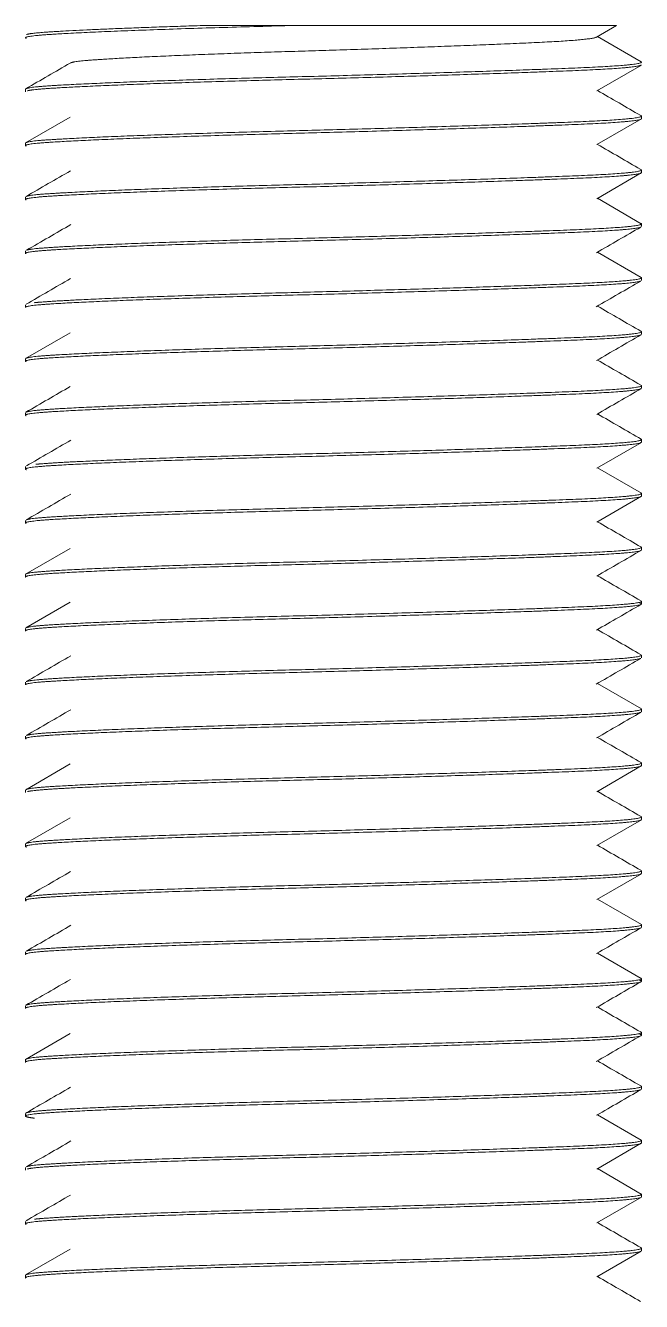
# Model space of a CAD drawing. Header units: millimetres. Extents: x 113490 to 142599, y -20467 to 115.
# Drawn here: x 135389.26 to 135401.26, y -6141.03 to -6116.18 of the extents above; entities that cross this region are included whole.
import ezdxf

# ---------------------------------------------------------------- set-up
doc = ezdxf.new("R2010")
doc.units = ezdxf.units.MM
doc.layers.add('DV1_0', color=7, linetype='Continuous')

msp = doc.modelspace()

# ---------------------------------------------------------------- linework, layer by layer
at = {"layer": 'DV1_0', "color": 7, "linetype": 'Continuous', "lineweight": 15}
for p, q in [((135392.715, -6116.18), (135394.48, -6116.18)), ((135400.772, -6116.18), (135394.48, -6116.18)), ((135400.386, -6116.404), (135400.771, -6116.181)), ((135401.256, -6116.888), (135400.403, -6116.394)), ((135400.391, -6117.451), (135401.258, -6116.949)), ((135389.26, -6117.421), (135389.26, -6117.471)), ((135390.129, -6117.963), (135389.262, -6118.465)), ((135401.26, -6117.996), (135401.26, -6117.946)), ((135400.392, -6118.5), (135401.259, -6117.998)), ((135389.26, -6118.471), (135389.26, -6118.521)), ((135400.389, -6119.552), (135401.256, -6119.051)), ((135401.26, -6119.046), (135401.26, -6118.996)), ((135389.26, -6119.521), (135389.26, -6119.571)), ((135401.257, -6120.039), (135400.402, -6119.544)), ((135401.26, -6120.096), (135401.26, -6120.046)), ((135389.26, -6120.571), (135389.26, -6120.621)), ((135401.257, -6121.089), (135400.403, -6120.595)), ((135401.26, -6121.146), (135401.26, -6121.096)), ((135389.26, -6121.621), (135389.26, -6121.671)), ((135390.129, -6122.164), (135389.262, -6122.665)), ((135401.26, -6122.196), (135401.26, -6122.146)), ((135389.26, -6122.671), (135389.26, -6122.721)), ((135401.26, -6123.246), (135401.26, -6123.196)), ((135389.26, -6123.721), (135389.26, -6123.771)), ((135400.391, -6124.8), (135401.258, -6124.299)), ((135401.26, -6124.296), (135401.26, -6124.246)), ((135389.26, -6124.771), (135389.26, -6124.821)), ((135401.258, -6125.29), (135400.402, -6124.794)), ((135400.392, -6125.85), (135401.258, -6125.349)), ((135401.26, -6125.346), (135401.26, -6125.296)), ((135389.26, -6125.821), (135389.26, -6125.871)), ((135390.13, -6126.363), (135389.263, -6126.864)), ((135401.26, -6126.396), (135401.26, -6126.346)), ((135389.26, -6126.871), (135389.26, -6126.921)), ((135390.131, -6127.412), (135389.264, -6127.913)), ((135401.26, -6127.446), (135401.26, -6127.396)), ((135389.26, -6127.921), (135389.26, -6127.971)), ((135401.26, -6128.496), (135401.26, -6128.446)), ((135389.26, -6128.971), (135389.26, -6129.021)), ((135401.258, -6129.49), (135400.402, -6128.995)), ((135401.26, -6129.546), (135401.26, -6129.496)), ((135389.26, -6130.021), (135389.26, -6130.071)), ((135390.131, -6130.562), (135389.264, -6131.063)), ((135400.389, -6131.102), (135401.256, -6130.601)), ((135401.26, -6130.596), (135401.26, -6130.546)), ((135389.26, -6131.071), (135389.26, -6131.121)), ((135390.13, -6131.613), (135389.263, -6132.114)), ((135401.26, -6131.646), (135401.26, -6131.596)), ((135400.392, -6132.15), (135401.259, -6131.648)), ((135389.26, -6132.121), (135389.26, -6132.171)), ((135400.391, -6133.2), (135401.258, -6132.699)), ((135401.26, -6132.696), (135401.26, -6132.646)), ((135389.26, -6133.171), (135389.26, -6133.221)), ((135401.258, -6133.69), (135400.402, -6133.194)), ((135401.26, -6133.746), (135401.26, -6133.696)), ((135389.26, -6134.221), (135389.26, -6134.271)), ((135401.256, -6134.738), (135400.403, -6134.244)), ((135401.26, -6134.796), (135401.26, -6134.746)), ((135389.26, -6135.271), (135389.26, -6135.321)), ((135390.129, -6135.813), (135389.262, -6136.315)), ((135401.26, -6135.846), (135401.26, -6135.796)), ((135389.26, -6136.321), (135389.26, -6136.371)), ((135401.26, -6136.896), (135401.26, -6136.846)), ((135389.26, -6137.371), (135389.26, -6137.421)), ((135401.257, -6137.889), (135400.403, -6137.395)), ((135400.39, -6138.452), (135401.257, -6137.95)), ((135401.26, -6137.946), (135401.26, -6137.896)), ((135389.26, -6138.421), (135389.26, -6138.471)), ((135401.257, -6138.939), (135400.402, -6138.444)), ((135400.392, -6139.5), (135401.259, -6138.998)), ((135401.26, -6138.996), (135401.26, -6138.946)), ((135389.26, -6139.471), (135389.26, -6139.521)), ((135390.129, -6140.014), (135389.262, -6140.515)), ((135400.39, -6140.551), (135401.257, -6140.05)), ((135401.26, -6140.046), (135401.26, -6139.996)), ((135389.26, -6140.521), (135389.26, -6140.571))]:
    msp.add_line(p, q, dxfattribs=at)
for points, weights, knots in [([(135389.272, -6116.43), (135389.184, -6116.39), (135389.718, -6116.355), (135391.045, -6116.267), (135394.48, -6116.18)], [0.934054680659, 0.941367301959, 1, 0.866025403784, 1], [0.993465271, 0.993465271, 0.993465271, 0.995454545, 0.995454545, 1, 1, 1]), ([(135389.28, -6116.355), (135389.357, -6116.328), (135389.718, -6116.305), (135390.609, -6116.246), (135392.715, -6116.18)], [0.943539393352, 0.959567449469, 1, 0.90591222949, 0.943976505854], [0.995551337, 0.995551337, 0.995551337, 0.996888464, 0.996888464, 1, 1, 1]), ([(135390.135, -6116.91), (135390.184, -6116.88), (135390.518, -6116.855), (135391.653, -6116.767), (135394.592, -6116.68), (135397.531, -6116.592), (135399.335, -6116.505), (135400.291, -6116.458), (135400.385, -6116.405)], [0.94124261157, 0.956492467926, 1, 0.866025403784, 1, 0.866025403784, 1, 0.924204716373, 0.934170840989], [0.98129043, 0.98129043, 0.98129043, 0.9827477, 0.9827477, 0.98723513, 0.98723513, 0.99172257, 0.99172257, 0.9942613, 0.9942613, 0.9942613]), ([(135389.268, -6117.41), (135389.321, -6117.381), (135389.718, -6117.355), (135391.045, -6117.267), (135394.48, -6117.18), (135397.914, -6117.092), (135400.022, -6117.005), (135401.408, -6116.947), (135401.245, -6116.882)], [0.940761018319, 0.955795124554, 1, 0.866025403784, 1, 0.866025403784, 1, 0.907682754736, 0.942590729982], [0.96884289, 0.96884289, 0.96884289, 0.97030477, 0.97030477, 0.97473539, 0.97473539, 0.979166, 0.979166, 0.98221899, 0.98221899, 0.98221899]), ([(135389.296, -6117.451), (135389.389, -6117.426), (135389.718, -6117.405), (135391.045, -6117.317), (135394.48, -6117.23), (135397.914, -6117.142), (135400.022, -6117.055), (135401.184, -6117.006), (135401.256, -6116.951)], [0.946469933917, 0.963037085539, 1, 0.866025403784, 1, 0.866025403784, 1, 0.921425778153, 0.935016914714], [0.96692775, 0.96692775, 0.96692775, 0.96818182, 0.96818182, 0.97272727, 0.97272727, 0.97727273, 0.97727273, 0.97993857, 0.97993857, 0.97993857]), ([(135389.264, -6118.463), (135389.301, -6118.432), (135389.718, -6118.405), (135391.045, -6118.317), (135394.48, -6118.23), (135397.914, -6118.142), (135400.022, -6118.055), (135401.404, -6117.997), (135401.246, -6117.932)], [0.939349105633, 0.953615094139, 1, 0.866025403784, 1, 0.866025403784, 1, 0.907909508112, 0.942420012767], [0.9421871, 0.9421871, 0.9421871, 0.94372108, 0.94372108, 0.9481517, 0.9481517, 0.95258231, 0.95258231, 0.95562779, 0.95562779, 0.95562779]), ([(135389.274, -6118.531), (135389.178, -6118.49), (135389.718, -6118.455), (135391.045, -6118.367), (135394.48, -6118.28), (135397.914, -6118.192), (135400.022, -6118.105), (135401.196, -6118.056), (135401.257, -6118)], [0.933910759492, 0.940768889885, 1, 0.866025403784, 1, 0.866025403784, 1, 0.92065327699, 0.935293065308], [0.93889951, 0.93889951, 0.93889951, 0.94090909, 0.94090909, 0.94545455, 0.94545455, 0.95, 0.95, 0.95269205, 0.95269205, 0.95269205]), ([(135389.267, -6119.578), (135389.203, -6119.539), (135389.718, -6119.505), (135391.045, -6119.417), (135394.48, -6119.33), (135397.914, -6119.242), (135400.022, -6119.155), (135401.173, -6119.107), (135401.255, -6119.052)], [0.93460906882, 0.943353703163, 1, 0.866025403784, 1, 0.866025403784, 1, 0.92211291563, 0.934786252161], [0.91171448, 0.91171448, 0.91171448, 0.91363636, 0.91363636, 0.91818182, 0.91818182, 0.92272727, 0.92272727, 0.92536981, 0.92536981, 0.92536981]), ([(135389.271, -6119.509), (135389.331, -6119.48), (135389.718, -6119.455), (135391.045, -6119.367), (135394.48, -6119.28), (135397.914, -6119.192), (135400.022, -6119.105), (135401.328, -6119.05), (135401.257, -6118.989)], [0.941454400146, 0.956792663151, 1, 0.866025403784, 1, 0.866025403784, 1, 0.912547273733, 0.939265137228], [0.9157085, 0.9157085, 0.9157085, 0.91713739, 0.91713739, 0.921568, 0.921568, 0.92599862, 0.92599862, 0.92889073, 0.92889073, 0.92889073]), ([(135389.263, -6120.624), (135389.225, -6120.587), (135389.718, -6120.555), (135391.045, -6120.467), (135394.48, -6120.38), (135397.914, -6120.292), (135400.022, -6120.205), (135401.128, -6120.159), (135401.247, -6120.106)], [0.935417002949, 0.945703550235, 1, 0.866025403784, 1, 0.866025403784, 1, 0.924933182187, 0.933987194677], [0.88452148, 0.88452148, 0.88452148, 0.88636364, 0.88636364, 0.89090909, 0.89090909, 0.89545455, 0.89545455, 0.89800139, 0.89800139, 0.89800139]), ([(135389.28, -6120.555), (135389.357, -6120.528), (135389.718, -6120.505), (135391.045, -6120.417), (135394.48, -6120.33), (135397.914, -6120.242), (135400.022, -6120.155), (135401.331, -6120.1), (135401.257, -6120.038)], [0.943575641735, 0.959613130463, 1, 0.866025403784, 1, 0.866025403784, 1, 0.91235582169, 0.939382666225], [0.88921808, 0.88921808, 0.88921808, 0.89055369, 0.89055369, 0.89498431, 0.89498431, 0.89941493, 0.89941493, 0.90231337, 0.90231337, 0.90231337]), ([(135389.262, -6121.674), (135389.229, -6121.637), (135389.718, -6121.605), (135391.045, -6121.517), (135394.48, -6121.43), (135397.914, -6121.342), (135400.022, -6121.255), (135401.108, -6121.21), (135401.243, -6121.158)], [0.935577878444, 0.946121258119, 1, 0.866025403784, 1, 0.866025403784, 1, 0.92618059583, 0.933709515685], [0.85726293, 0.85726293, 0.85726293, 0.85909091, 0.85909091, 0.86363636, 0.86363636, 0.86818182, 0.86818182, 0.87068634, 0.87068634, 0.87068634]), ([(135389.436, -6121.578), (135389.545, -6121.566), (135389.718, -6121.555), (135391.045, -6121.467), (135394.48, -6121.38), (135397.914, -6121.292), (135400.022, -6121.205), (135401.395, -6121.148), (135401.248, -6121.083)], [0.966249640815, 0.980198004008, 1, 0.866025403784, 1, 0.866025403784, 1, 0.908463633632, 0.94200928437], [0.86331514, 0.86331514, 0.86331514, 0.86397, 0.86397, 0.86840062, 0.86840062, 0.87283123, 0.87283123, 0.87585839, 0.87585839, 0.87585839]), ([(135389.264, -6122.664), (135389.3, -6122.632), (135389.718, -6122.605), (135391.045, -6122.517), (135394.48, -6122.43), (135397.914, -6122.342), (135400.022, -6122.255), (135401.414, -6122.197), (135401.244, -6122.131)], [0.93930895393, 0.953549715117, 1, 0.866025403784, 1, 0.866025403784, 1, 0.907274261859, 0.94290214831], [0.83585017, 0.83585017, 0.83585017, 0.83738631, 0.83738631, 0.84181693, 0.84181693, 0.84624754, 0.84624754, 0.84931403, 0.84931403, 0.84931403]), ([(135389.266, -6122.727), (135389.208, -6122.688), (135389.718, -6122.655), (135391.045, -6122.567), (135394.48, -6122.48), (135397.914, -6122.392), (135400.022, -6122.305), (135401.123, -6122.259), (135401.246, -6122.206)], [0.934768545125, 0.943857940206, 1, 0.866025403784, 1, 0.866025403784, 1, 0.925238167009, 0.933915013142], [0.82991341, 0.82991341, 0.82991341, 0.83181818, 0.83181818, 0.83636364, 0.83636364, 0.84090909, 0.84090909, 0.84344559, 0.84344559, 0.84344559]), ([(135389.268, -6123.711), (135389.321, -6123.681), (135389.718, -6123.655), (135391.045, -6123.567), (135394.48, -6123.48), (135397.914, -6123.392), (135400.022, -6123.305), (135401.345, -6123.25), (135401.255, -6123.187)], [0.940729560589, 0.955748829838, 1, 0.866025403784, 1, 0.866025403784, 1, 0.911503475613, 0.939919187572], [0.80933921, 0.80933921, 0.80933921, 0.81080262, 0.81080262, 0.81523323, 0.81523323, 0.81966385, 0.81966385, 0.82259048, 0.82259048, 0.82259048]), ([(135389.274, -6123.781), (135389.178, -6123.74), (135389.718, -6123.705), (135391.045, -6123.617), (135394.48, -6123.53), (135397.914, -6123.442), (135400.022, -6123.355), (135401.159, -6123.307), (135401.253, -6123.253)], [0.93390975756, 0.940764562018, 1, 0.866025403784, 1, 0.866025403784, 1, 0.922984539313, 0.934513942389], [0.80253573, 0.80253573, 0.80253573, 0.80454545, 0.80454545, 0.80909091, 0.80909091, 0.81363636, 0.81363636, 0.81624932, 0.81624932, 0.81624932]), ([(135389.278, -6124.833), (135389.168, -6124.791), (135389.718, -6124.755), (135391.045, -6124.667), (135394.48, -6124.58), (135397.914, -6124.492), (135400.022, -6124.405), (135401.19, -6124.356), (135401.257, -6124.3)], [0.933700019724, 0.939798095358, 1, 0.866025403784, 1, 0.866025403784, 1, 0.921036867031, 0.935153714064], [0.77523021, 0.77523021, 0.77523021, 0.77727273, 0.77727273, 0.78181818, 0.78181818, 0.78636364, 0.78636364, 0.78904268, 0.78904268, 0.78904268]), ([(135389.461, -6124.726), (135389.564, -6124.715), (135389.718, -6124.705), (135391.045, -6124.617), (135394.48, -6124.53), (135397.914, -6124.442), (135400.022, -6124.355), (135401.321, -6124.301), (135401.258, -6124.239)], [0.969334210237, 0.982338959679, 1, 0.866025403784, 1, 0.866025403784, 1, 0.912970810943, 0.939009023645], [0.78363486, 0.78363486, 0.78363486, 0.78421893, 0.78421893, 0.78864954, 0.78864954, 0.79308016, 0.79308016, 0.79595826, 0.79595826, 0.79595826]), ([(135389.273, -6125.88), (135389.184, -6125.84), (135389.718, -6125.805), (135391.045, -6125.717), (135394.48, -6125.63), (135397.914, -6125.542), (135400.022, -6125.455), (135401.194, -6125.406), (135401.257, -6125.35)], [0.934051770002, 0.941355624956, 1, 0.866025403784, 1, 0.866025403784, 1, 0.920807291095, 0.935236586971], [0.74801033, 0.74801033, 0.74801033, 0.75, 0.75, 0.75454545, 0.75454545, 0.75909091, 0.75909091, 0.76177774, 0.76177774, 0.76177774]), ([(135389.276, -6125.807), (135389.345, -6125.779), (135389.718, -6125.755), (135391.045, -6125.667), (135394.48, -6125.58), (135397.914, -6125.492), (135400.022, -6125.405), (135401.379, -6125.348), (135401.25, -6125.284)], [0.942580918485, 0.958329672037, 1, 0.866025403784, 1, 0.866025403784, 1, 0.909439909267, 0.941307954393], [0.75625717, 0.75625717, 0.75625717, 0.75763523, 0.75763523, 0.76206585, 0.76206585, 0.76649646, 0.76649646, 0.76949134, 0.76949134, 0.76949134]), ([(135389.266, -6126.927), (135389.21, -6126.888), (135389.718, -6126.855), (135391.045, -6126.767), (135394.48, -6126.68), (135397.914, -6126.592), (135400.022, -6126.505), (135401.16, -6126.457), (135401.253, -6126.403)], [0.934839138405, 0.944073807042, 1, 0.866025403784, 1, 0.866025403784, 1, 0.922874719936, 0.934547002887], [0.72082982, 0.72082982, 0.72082982, 0.72272727, 0.72272727, 0.72727273, 0.72727273, 0.73181818, 0.73181818, 0.73443487, 0.73443487, 0.73443487]), ([(135389.264, -6126.863), (135389.303, -6126.832), (135389.718, -6126.805), (135391.045, -6126.717), (135394.48, -6126.63), (135397.914, -6126.542), (135400.022, -6126.455), (135401.418, -6126.397), (135401.243, -6126.331)], [0.939523839461, 0.953897229977, 1, 0.866025403784, 1, 0.866025403784, 1, 0.907043390267, 0.943080358976], [0.7295269, 0.7295269, 0.7295269, 0.73105154, 0.73105154, 0.73548216, 0.73548216, 0.73991277, 0.73991277, 0.7429869, 0.7429869, 0.7429869]), ([(135389.266, -6127.912), (135389.312, -6127.881), (135389.718, -6127.855), (135391.045, -6127.767), (135394.48, -6127.68), (135397.914, -6127.592), (135400.022, -6127.505), (135401.365, -6127.449), (135401.252, -6127.386)], [0.940098088368, 0.954798727138, 1, 0.866025403784, 1, 0.866025403784, 1, 0.910256466836, 0.940743215714], [0.70297302, 0.70297302, 0.70297302, 0.70446785, 0.70446785, 0.70889846, 0.70889846, 0.71332908, 0.71332908, 0.71629695, 0.71629695, 0.71629695]), ([(135389.262, -6127.974), (135389.229, -6127.937), (135389.718, -6127.905), (135391.045, -6127.817), (135394.48, -6127.73), (135397.914, -6127.642), (135400.022, -6127.555), (135401.497, -6127.493), (135401.221, -6127.425)], [0.93554962901, 0.946048878214, 1, 0.866025403784, 1, 0.866025403784, 1, 0.90228664106, 0.947106281435], [0.69362411, 0.69362411, 0.69362411, 0.69545455, 0.69545455, 0.7, 0.7, 0.70454545, 0.70454545, 0.70786065, 0.70786065, 0.70786065]), ([(135389.263, -6129.024), (135389.226, -6128.987), (135389.718, -6128.955), (135391.045, -6128.867), (135394.48, -6128.78), (135397.914, -6128.692), (135400.022, -6128.605), (135401.109, -6128.559), (135401.243, -6128.507)], [0.935451846914, 0.945795179535, 1, 0.866025403784, 1, 0.866025403784, 1, 0.926121506688, 0.933721620936], [0.66634277, 0.66634277, 0.66634277, 0.66818182, 0.66818182, 0.67272727, 0.67272727, 0.67727273, 0.67727273, 0.67977926, 0.67977926, 0.67977926]), ([(135389.277, -6128.957), (135389.348, -6128.929), (135389.718, -6128.905), (135391.045, -6128.817), (135394.48, -6128.73), (135397.914, -6128.642), (135400.022, -6128.555), (135401.316, -6128.501), (135401.258, -6128.44)], [0.94284236783, 0.958673231164, 1, 0.866025403784, 1, 0.866025403784, 1, 0.913243912617, 0.938846718795], [0.67651746, 0.67651746, 0.67651746, 0.67788416, 0.67788416, 0.68231477, 0.68231477, 0.68674539, 0.68674539, 0.68961446, 0.68961446, 0.68961446]), ([(135389.268, -6130.078), (135389.199, -6130.039), (135389.718, -6130.005), (135391.045, -6129.917), (135394.48, -6129.83), (135397.914, -6129.742), (135400.022, -6129.655), (135401.131, -6129.609), (135401.248, -6129.556)], [0.934477912325, 0.942919794707, 1, 0.866025403784, 1, 0.866025403784, 1, 0.924715038916, 0.934040526761], [0.63897249, 0.63897249, 0.63897249, 0.64090909, 0.64090909, 0.64545455, 0.64545455, 0.65, 0.65, 0.65255425, 0.65255425, 0.65255425]), ([(135389.278, -6130.006), (135389.353, -6129.979), (135389.718, -6129.955), (135391.045, -6129.867), (135394.48, -6129.78), (135397.914, -6129.692), (135400.022, -6129.605), (135401.361, -6129.549), (135401.253, -6129.486)], [0.943212962527, 0.959152478095, 1, 0.866025403784, 1, 0.866025403784, 1, 0.910499596591, 0.940578911079], [0.64994961, 0.64994961, 0.64994961, 0.65130046, 0.65130046, 0.65573108, 0.65573108, 0.66016169, 0.66016169, 0.66312152, 0.66312152, 0.66312152]), ([(135389.266, -6131.062), (135389.311, -6131.031), (135389.718, -6131.005), (135391.045, -6130.917), (135394.48, -6130.83), (135397.914, -6130.742), (135400.022, -6130.655), (135401.416, -6130.597), (135401.243, -6130.531)], [0.940035433601, 0.954702188343, 1, 0.866025403784, 1, 0.866025403784, 1, 0.907200758722, 0.942958712987], [0.62321875, 0.62321875, 0.62321875, 0.62471677, 0.62471677, 0.62914739, 0.62914739, 0.633578, 0.633578, 0.63664693, 0.63664693, 0.63664693]), ([(135389.298, -6131.1), (135389.393, -6131.076), (135389.718, -6131.055), (135391.045, -6130.967), (135394.48, -6130.88), (135397.914, -6130.792), (135400.022, -6130.705), (135401.168, -6130.657), (135401.254, -6130.602)], [0.946888185543, 0.963500095347, 1, 0.866025403784, 1, 0.866025403784, 1, 0.92237549491, 0.934701830661], [0.612398, 0.612398, 0.612398, 0.61363636, 0.61363636, 0.61818182, 0.61818182, 0.62272727, 0.62272727, 0.6253609, 0.6253609, 0.6253609]), ([(135389.265, -6132.113), (135389.305, -6132.082), (135389.718, -6132.055), (135391.045, -6131.967), (135394.48, -6131.88), (135397.914, -6131.792), (135400.022, -6131.705), (135401.387, -6131.648), (135401.249, -6131.584)], [0.939621812094, 0.954053767343, 1, 0.866025403784, 1, 0.866025403784, 1, 0.908901691805, 0.941691075612], [0.59661361, 0.59661361, 0.59661361, 0.59813308, 0.59813308, 0.60256369, 0.60256369, 0.60699431, 0.60699431, 0.61000698, 0.61000698, 0.61000698]), ([(135389.277, -6132.182), (135389.171, -6132.141), (135389.718, -6132.105), (135391.045, -6132.017), (135394.48, -6131.93), (135397.914, -6131.842), (135400.022, -6131.755), (135401.194, -6131.706), (135401.257, -6131.65)], [0.933746043408, 0.940021593866, 1, 0.866025403784, 1, 0.866025403784, 1, 0.920771055643, 0.935249811122], [0.5843287, 0.5843287, 0.5843287, 0.58636364, 0.58636364, 0.59090909, 0.59090909, 0.59545455, 0.59545455, 0.5981426, 0.5981426, 0.5981426]), ([(135389.271, -6133.23), (135389.19, -6133.189), (135389.718, -6133.155), (135391.045, -6133.067), (135394.48, -6132.98), (135397.914, -6132.892), (135400.022, -6132.805), (135401.189, -6132.756), (135401.257, -6132.701)], [0.934226060047, 0.942028220982, 1, 0.866025403784, 1, 0.866025403784, 1, 0.921123300453, 0.935122920853], [0.55712406, 0.55712406, 0.55712406, 0.55909091, 0.55909091, 0.56363636, 0.56363636, 0.56818182, 0.56818182, 0.57085793, 0.57085793, 0.57085793]), ([(135389.274, -6133.158), (135389.34, -6133.13), (135389.718, -6133.105), (135391.045, -6133.017), (135394.48, -6132.93), (135397.914, -6132.842), (135400.022, -6132.755), (135401.319, -6132.701), (135401.258, -6132.639)], [0.942164850857, 0.957773108412, 1, 0.866025403784, 1, 0.866025403784, 1, 0.913075289833, 0.938946668642], [0.57015292, 0.57015292, 0.57015292, 0.57154939, 0.57154939, 0.57598, 0.57598, 0.58041062, 0.58041062, 0.58328527, 0.58328527, 0.58328527]), ([(135389.264, -6134.276), (135389.216, -6134.238), (135389.718, -6134.205), (135391.045, -6134.117), (135394.48, -6134.03), (135397.914, -6133.942), (135400.022, -6133.855), (135401.147, -6133.808), (135401.251, -6133.754)], [0.935065739208, 0.944739910542, 1, 0.866025403784, 1, 0.866025403784, 1, 0.923694365367, 0.934308938613], [0.52994333, 0.52994333, 0.52994333, 0.53181818, 0.53181818, 0.53636364, 0.53636364, 0.54090909, 0.54090909, 0.54349797, 0.54349797, 0.54349797]), ([(135389.28, -6134.205), (135389.357, -6134.178), (135389.718, -6134.155), (135391.045, -6134.067), (135394.48, -6133.98), (135397.914, -6133.892), (135400.022, -6133.805), (135401.344, -6133.75), (135401.255, -6133.687)], [0.943546270571, 0.959576122328, 1, 0.866025403784, 1, 0.866025403784, 1, 0.911520502807, 0.939908257237], [0.54362885, 0.54362885, 0.54362885, 0.54496569, 0.54496569, 0.54939631, 0.54939631, 0.55382692, 0.55382692, 0.55675299, 0.55675299, 0.55675299]), ([(135389.262, -6135.324), (135389.231, -6135.287), (135389.718, -6135.255), (135391.045, -6135.167), (135394.48, -6135.08), (135397.914, -6134.992), (135400.022, -6134.905), (135401.49, -6134.844), (135401.224, -6134.775)], [0.93562264502, 0.946235146384, 1, 0.866025403784, 1, 0.866025403784, 1, 0.902713567653, 0.946717352797], [0.50272133, 0.50272133, 0.50272133, 0.50454545, 0.50454545, 0.50909091, 0.50909091, 0.51363636, 0.51363636, 0.51693707, 0.51693707, 0.51693707]), ([(135389.268, -6135.26), (135389.322, -6135.231), (135389.718, -6135.205), (135391.045, -6135.117), (135394.48, -6135.03), (135397.914, -6134.942), (135400.022, -6134.855), (135401.407, -6134.797), (135401.245, -6134.732)], [0.940792229038, 0.955840962974, 1, 0.866025403784, 1, 0.866025403784, 1, 0.907707253541, 0.942572211447], [0.51692164, 0.51692164, 0.51692164, 0.518382, 0.518382, 0.52281262, 0.52281262, 0.52724323, 0.52724323, 0.53029541, 0.53029541, 0.53029541]), ([(135389.263, -6136.375), (135389.221, -6136.337), (135389.718, -6136.305), (135391.045, -6136.217), (135394.48, -6136.13), (135397.914, -6136.042), (135400.022, -6135.955), (135401.49, -6135.894), (135401.224, -6135.825)], [0.935258589391, 0.945278342331, 1, 0.866025403784, 1, 0.866025403784, 1, 0.902711539437, 0.94671918763], [0.47541615, 0.47541615, 0.47541615, 0.47727273, 0.47727273, 0.48181818, 0.48181818, 0.48636364, 0.48636364, 0.48966441, 0.48966441, 0.48966441]), ([(135389.264, -6136.313), (135389.301, -6136.282), (135389.718, -6136.255), (135391.045, -6136.167), (135394.48, -6136.08), (135397.914, -6135.992), (135400.022, -6135.905), (135401.404, -6135.847), (135401.246, -6135.782)], [0.939342569449, 0.953604465416, 1, 0.866025403784, 1, 0.866025403784, 1, 0.907878494719, 0.942443271389], [0.49026398, 0.49026398, 0.49026398, 0.49179831, 0.49179831, 0.49622892, 0.49622892, 0.50065954, 0.50065954, 0.50370605, 0.50370605, 0.50370605]), ([(135389.271, -6137.359), (135389.33, -6137.33), (135389.718, -6137.305), (135391.045, -6137.217), (135394.48, -6137.13), (135397.914, -6137.042), (135400.022, -6136.955), (135401.328, -6136.9), (135401.257, -6136.839)], [0.941426561402, 0.956753420399, 1, 0.866025403784, 1, 0.866025403784, 1, 0.912519834205, 0.939281914682], [0.46378443, 0.46378443, 0.46378443, 0.46521462, 0.46521462, 0.46964523, 0.46964523, 0.47407585, 0.47407585, 0.47696887, 0.47696887, 0.47696887]), ([(135389.432, -6137.461), (135388.966, -6137.404), (135389.718, -6137.355), (135391.045, -6137.267), (135394.48, -6137.18), (135397.914, -6137.092), (135400.022, -6137.005), (135401.141, -6136.958), (135401.25, -6136.905)], [0.935798647676, 0.919351699707, 1, 0.866025403784, 1, 0.866025403784, 1, 0.924125294751, 0.934191821038], [0.44726379, 0.44726379, 0.44726379, 0.45, 0.45, 0.45454545, 0.45454545, 0.45909091, 0.45909091, 0.46166517, 0.46166517, 0.46166517]), ([(135389.28, -6138.405), (135389.357, -6138.378), (135389.718, -6138.355), (135391.045, -6138.267), (135394.48, -6138.18), (135397.914, -6138.092), (135400.022, -6138.005), (135401.33, -6137.95), (135401.257, -6137.888)], [0.943571165447, 0.959607493594, 1, 0.866025403784, 1, 0.866025403784, 1, 0.912383962252, 0.93936532263], [0.43729512, 0.43729512, 0.43729512, 0.43863092, 0.43863092, 0.44306154, 0.44306154, 0.44749216, 0.44749216, 0.45038967, 0.45038967, 0.45038967]), ([(135389.296, -6138.451), (135389.39, -6138.426), (135389.718, -6138.405), (135391.045, -6138.317), (135394.48, -6138.23), (135397.914, -6138.142), (135400.022, -6138.055), (135401.177, -6138.007), (135401.255, -6137.951)], [0.946583699952, 0.963163729945, 1, 0.866025403784, 1, 0.866025403784, 1, 0.921819816809, 0.934882917292], [0.4214775, 0.4214775, 0.4214775, 0.42272727, 0.42272727, 0.42727273, 0.42727273, 0.43181818, 0.43181818, 0.43447066, 0.43447066, 0.43447066]), ([(135389.276, -6139.532), (135389.174, -6139.49), (135389.718, -6139.455), (135391.045, -6139.367), (135394.48, -6139.28), (135397.914, -6139.192), (135400.022, -6139.105), (135401.196, -6139.056), (135401.257, -6139)], [0.933822011779, 0.940375682445, 1, 0.866025403784, 1, 0.866025403784, 1, 0.920644715726, 0.935296225577], [0.39343163, 0.39343163, 0.39343163, 0.39545455, 0.39545455, 0.4, 0.4, 0.40454545, 0.40454545, 0.4072378, 0.4072378, 0.4072378]), ([(135389.437, -6139.428), (135389.545, -6139.416), (135389.718, -6139.405), (135391.045, -6139.317), (135394.48, -6139.23), (135397.914, -6139.142), (135400.022, -6139.055), (135401.394, -6138.998), (135401.248, -6138.933)], [0.966334539067, 0.980258229091, 1, 0.866025403784, 1, 0.866025403784, 1, 0.908497218785, 0.941984685074], [0.41139436, 0.41139436, 0.41139436, 0.41204723, 0.41204723, 0.41647785, 0.41647785, 0.42090846, 0.42090846, 0.42393451, 0.42393451, 0.42393451]), ([(135389.269, -6140.578), (135389.197, -6140.539), (135389.718, -6140.505), (135391.045, -6140.417), (135394.48, -6140.33), (135397.914, -6140.242), (135400.022, -6140.155), (135401.181, -6140.106), (135401.256, -6140.051)], [0.93442860131, 0.94275165853, 1, 0.866025403784, 1, 0.866025403784, 1, 0.921602351863, 0.934956295551], [0.36623951, 0.36623951, 0.36623951, 0.36818182, 0.36818182, 0.37272727, 0.37272727, 0.37727273, 0.37727273, 0.37993258, 0.37993258, 0.37993258]), ([(135389.264, -6140.514), (135389.3, -6140.482), (135389.718, -6140.455), (135391.045, -6140.367), (135394.48, -6140.28), (135397.914, -6140.192), (135400.022, -6140.105), (135401.415, -6140.047), (135401.244, -6139.981)], [0.939312654706, 0.953555749797, 1, 0.866025403784, 1, 0.866025403784, 1, 0.907258412543, 0.942914331584], [0.3839276, 0.3839276, 0.3839276, 0.38546354, 0.38546354, 0.38989415, 0.38989415, 0.39432477, 0.39432477, 0.39739179, 0.39739179, 0.39739179])]:
    msp.add_rational_spline(points, weights, degree=2, knots=knots, dxfattribs=at)
for points in [[(135390.133, -6116.91), (135389.845, -6117.077), (135389.556, -6117.244), (135389.267, -6117.411)], [(135401.245, -6117.932), (135400.964, -6117.77), (135400.683, -6117.607), (135400.402, -6117.444)], [(135401.245, -6118.982), (135400.964, -6118.819), (135400.683, -6118.657), (135400.402, -6118.494)], [(135390.136, -6119.009), (135389.847, -6119.176), (135389.558, -6119.343), (135389.268, -6119.51)], [(135390.145, -6120.055), (135389.856, -6120.222), (135389.567, -6120.389), (135389.278, -6120.556)], [(135400.382, -6120.606), (135400.671, -6120.439), (135400.96, -6120.272), (135401.249, -6120.105)], [(135390.137, -6121.108), (135389.848, -6121.275), (135389.559, -6121.442), (135389.27, -6121.609)], [(135400.378, -6121.658), (135400.667, -6121.491), (135400.956, -6121.324), (135401.245, -6121.157)], [(135401.248, -6122.133), (135400.966, -6121.97), (135400.684, -6121.807), (135400.402, -6121.644)], [(135400.381, -6122.707), (135400.671, -6122.539), (135400.96, -6122.372), (135401.249, -6122.205)], [(135401.243, -6123.181), (135400.963, -6123.019), (135400.682, -6122.857), (135400.402, -6122.695)], [(135390.133, -6123.21), (135389.844, -6123.378), (135389.555, -6123.545), (135389.266, -6123.712)], [(135400.388, -6123.753), (135400.677, -6123.586), (135400.966, -6123.419), (135401.255, -6123.252)], [(135401.255, -6124.237), (135400.971, -6124.073), (135400.687, -6123.909), (135400.403, -6123.744)], [(135390.144, -6124.255), (135389.855, -6124.422), (135389.566, -6124.589), (135389.277, -6124.757)], [(135390.141, -6125.306), (135389.852, -6125.474), (135389.563, -6125.641), (135389.274, -6125.808)], [(135401.251, -6126.335), (135400.968, -6126.171), (135400.685, -6126.008), (135400.402, -6125.844)], [(135400.388, -6126.903), (135400.677, -6126.736), (135400.966, -6126.569), (135401.254, -6126.402)], [(135401.242, -6127.381), (135400.962, -6127.219), (135400.682, -6127.057), (135400.402, -6126.895)], [(135400.381, -6127.957), (135400.67, -6127.79), (135400.959, -6127.623), (135401.248, -6127.456)], [(135401.252, -6128.435), (135400.969, -6128.272), (135400.686, -6128.108), (135400.403, -6127.944)], [(135390.142, -6128.456), (135389.853, -6128.623), (135389.563, -6128.79), (135389.274, -6128.958)], [(135400.378, -6129.008), (135400.667, -6128.841), (135400.956, -6128.674), (135401.246, -6128.507)], [(135390.143, -6129.505), (135389.855, -6129.672), (135389.566, -6129.839), (135389.277, -6130.007)], [(135400.383, -6130.056), (135400.672, -6129.889), (135400.961, -6129.721), (135401.251, -6129.554)], [(135401.254, -6130.536), (135400.97, -6130.372), (135400.687, -6130.208), (135400.403, -6130.044)], [(135401.243, -6131.581), (135400.963, -6131.419), (135400.682, -6131.257), (135400.402, -6131.095)], [(135401.248, -6132.633), (135400.966, -6132.47), (135400.684, -6132.307), (135400.402, -6132.144)], [(135390.139, -6132.657), (135389.85, -6132.825), (135389.56, -6132.992), (135389.271, -6133.159)], [(135390.145, -6133.705), (135389.856, -6133.872), (135389.567, -6134.039), (135389.278, -6134.206)], [(135400.386, -6134.254), (135400.675, -6134.087), (135400.964, -6133.92), (135401.253, -6133.753)], [(135390.134, -6134.76), (135389.845, -6134.927), (135389.556, -6135.094), (135389.267, -6135.261)], [(135400.379, -6135.308), (135400.668, -6135.14), (135400.957, -6134.973), (135401.246, -6134.806)], [(135401.245, -6135.782), (135400.964, -6135.62), (135400.683, -6135.457), (135400.402, -6135.295)], [(135400.379, -6136.358), (135400.668, -6136.191), (135400.957, -6136.023), (135401.246, -6135.856)], [(135401.245, -6136.832), (135400.964, -6136.67), (135400.683, -6136.507), (135400.402, -6136.344)], [(135390.136, -6136.859), (135389.847, -6137.026), (135389.557, -6137.193), (135389.268, -6137.36)], [(135400.385, -6137.405), (135400.674, -6137.238), (135400.963, -6137.071), (135401.252, -6136.903)], [(135390.145, -6137.905), (135389.856, -6138.072), (135389.567, -6138.239), (135389.278, -6138.406)], [(135390.137, -6138.958), (135389.848, -6139.125), (135389.559, -6139.292), (135389.27, -6139.459)], [(135401.248, -6139.983), (135400.966, -6139.82), (135400.684, -6139.657), (135400.402, -6139.494)], [(135401.243, -6141.031), (135400.962, -6140.869), (135400.682, -6140.707), (135400.402, -6140.545)]]:
    msp.add_open_spline(points, degree=3, dxfattribs=at)

doc.saveas('drawing.dxf')
